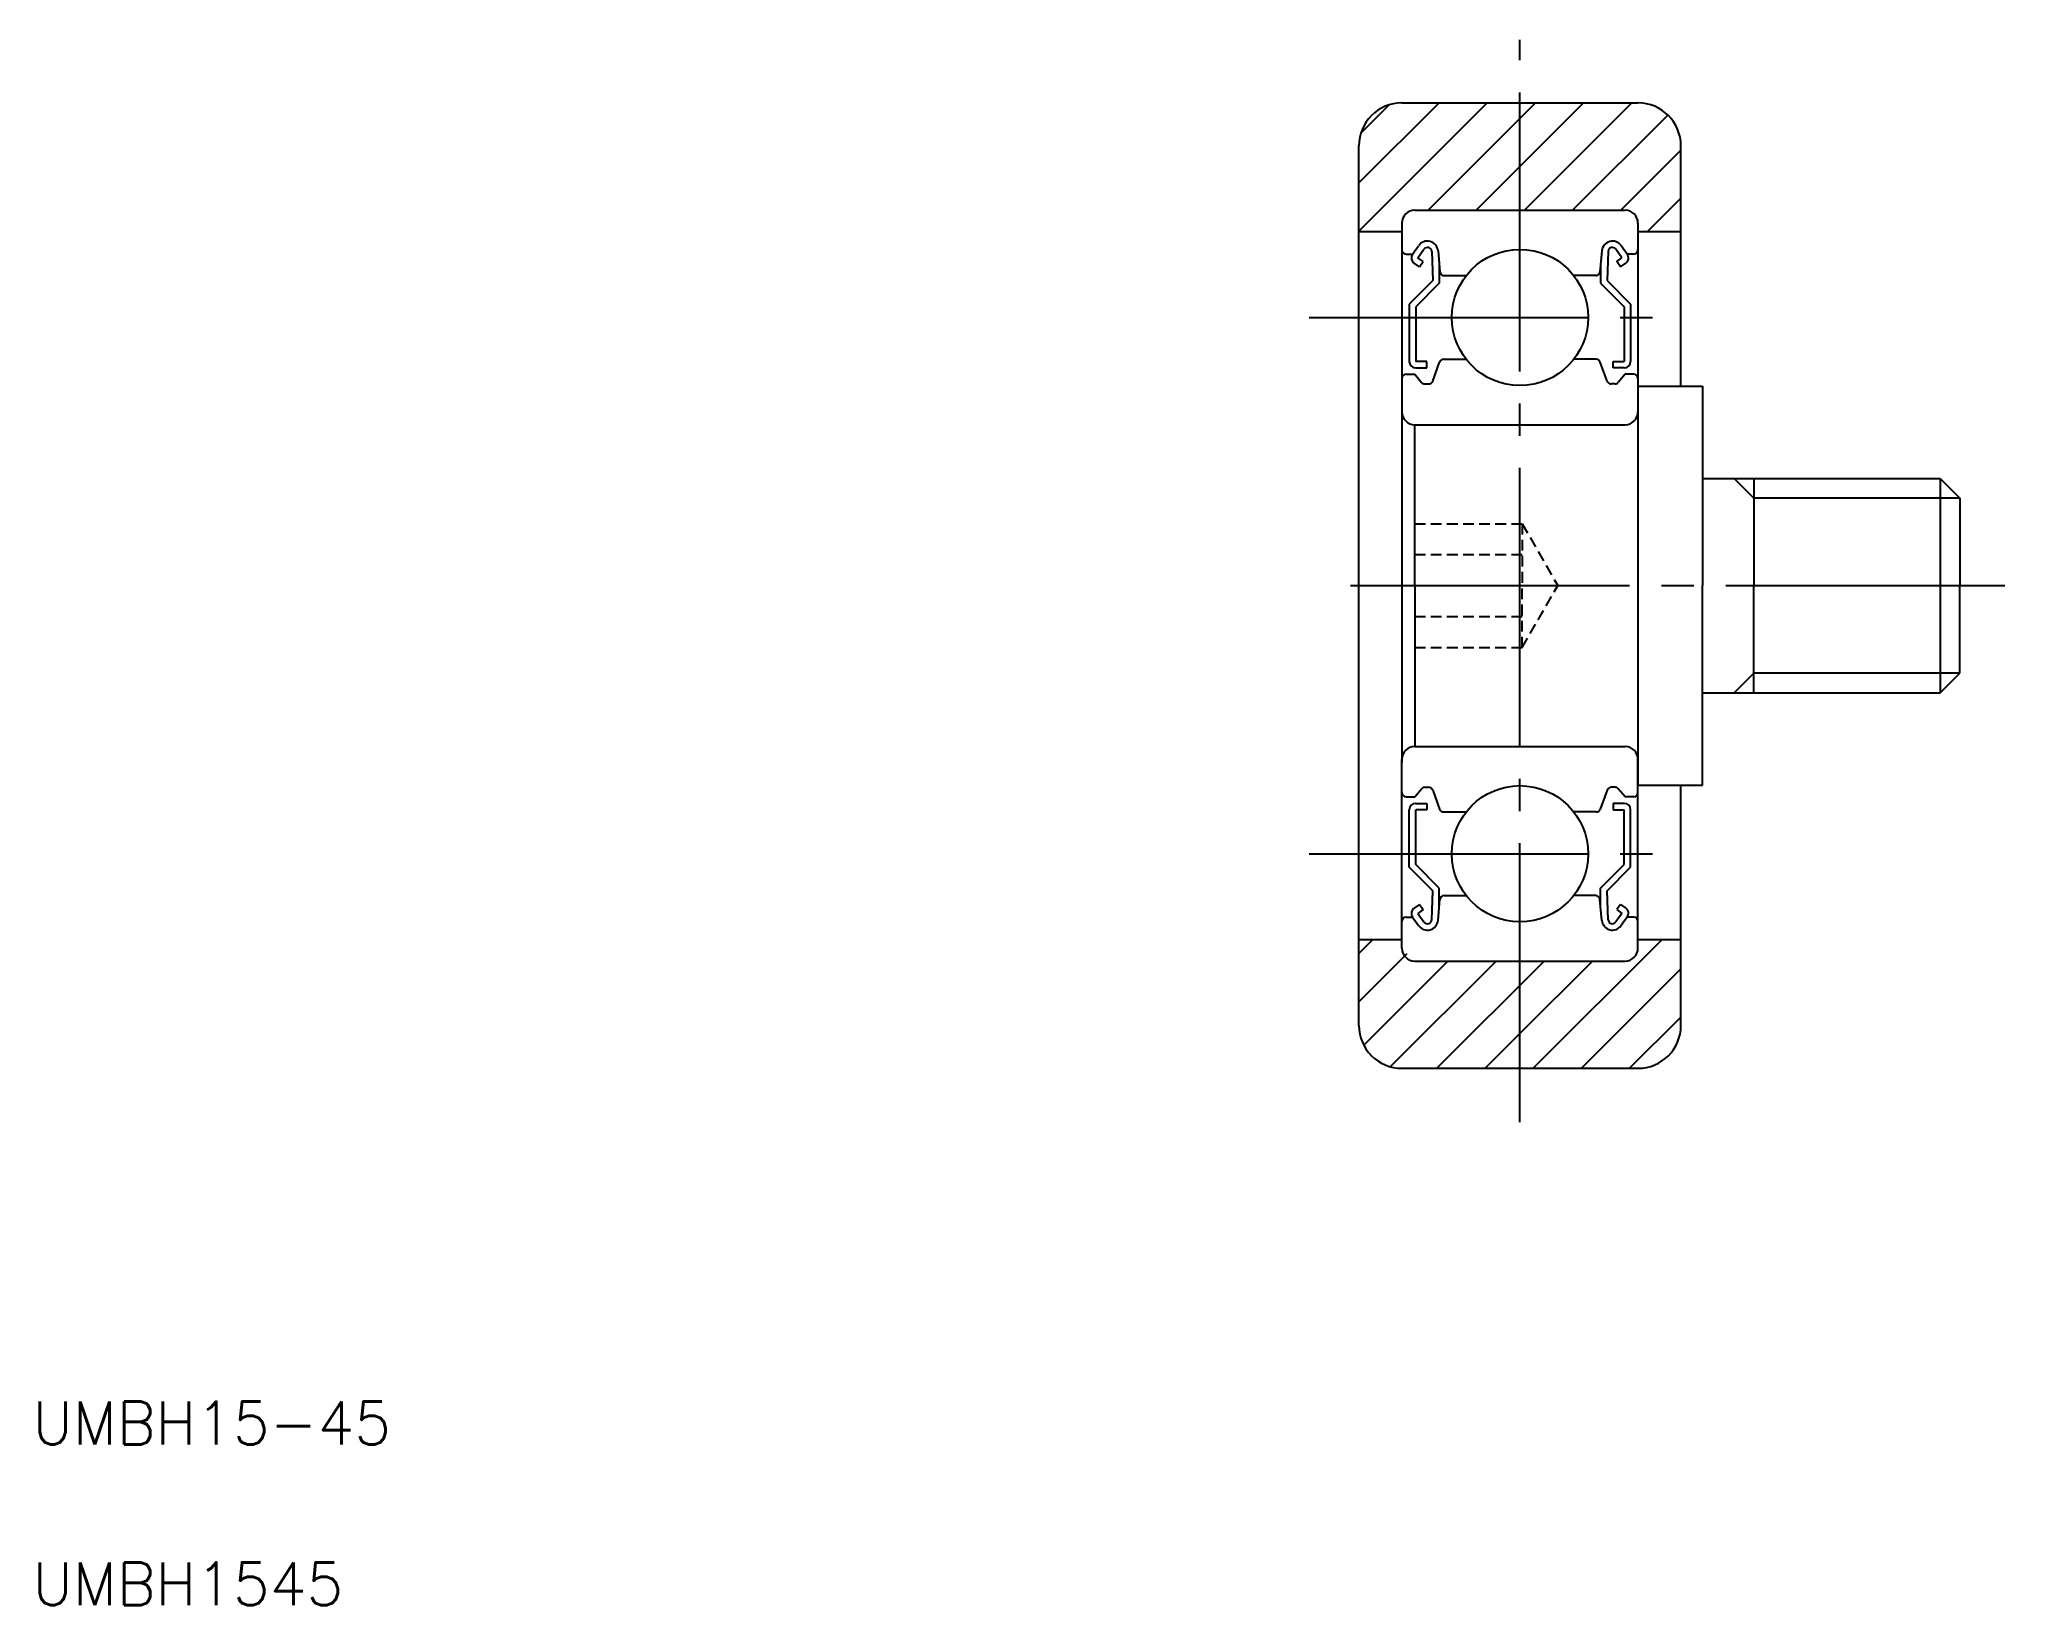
# Model space of a CAD drawing. Extents: x 5.3 to 97.8, y 5 to 78.
import ezdxf

# ---------------------------------------------------------------- set-up
doc = ezdxf.new("R2010")
doc.units = 0
doc.linetypes.add('CENTER', pattern=[17.5, 13, -1.5, 1.5, -1.5])
doc.linetypes.add('DASHED', pattern=[0.75, 0.5, -0.25])
doc.layers.get('0').update_dxf_attribs({"linetype": 'CONTINUOUS'})
doc.layers.add('CENTER', color=1, linetype='CENTER')
doc.styles.get("Standard").update_dxf_attribs({"font": 'txt.shx'})

msp = doc.modelspace()

# ---------------------------------------------------------------- linework, layer by layer
at = {"color": 3, "linetype": 'CONTINUOUS'}
for p, q in [((66.815, 71.305), (70.545, 75.035)), ((66.815, 69.06), (72.79, 75.035)), ((66.911, 73.646), (68.204, 74.939)), ((74.315, 72.07), (77.28, 75.035)), ((74.315, 74.315), (75.035, 75.035)), ((74.525, 70.035), (79.525, 75.035)), ((70.035, 70.035), (74.315, 74.315)), ((76.77, 70.035), (81.207, 74.471)), ((78.998, 70.018), (81.815, 72.835)), ((72.28, 70.035), (74.315, 72.07)), ((80.26, 69.035), (81.815, 70.59)), ((85.215, 56.615), (84.295, 57.535)), ((94.815, 56.615), (85.215, 56.615)), ((85.215, 48.455), (84.295, 47.535)), ((94.815, 48.455), (85.215, 48.455)), ((66.815, 35.384), (67.466, 36.035)), ((66.815, 33.139), (69.058, 35.382)), ((74.936, 30.035), (80.936, 36.035)), ((67.038, 31.117), (70.956, 35.035)), ((68.275, 30.109), (73.201, 35.035)), ((70.446, 30.035), (75.446, 35.035)), ((74.315, 31.659), (77.691, 35.035)), ((77.181, 30.035), (81.815, 34.669)), ((79.426, 30.035), (81.815, 32.424)), ((72.691, 30.035), (74.315, 31.659))]:
    msp.add_line(p, q, dxfattribs=at)
at = {"color": 7, "linetype": 'CONTINUOUS'}
for p, q in [((68.815, 75.035), (79.815, 75.035)), ((66.815, 32.035), (66.815, 73.035)), ((81.815, 61.835), (81.815, 73.035)), ((68.815, 69.435), (68.815, 60.635)), ((69.415, 70.035), (79.215, 70.035)), ((79.815, 69.435), (79.815, 60.635)), ((66.815, 69.035), (68.815, 69.035)), ((79.815, 69.035), (81.815, 69.035)), ((69.015, 67.985), (69.315, 67.985)), ((69.315, 67.985), (69.594, 68.382)), ((69.634, 67.395), (69.389, 67.567)), ((69.561, 67.813), (69.843, 68.215)), ((69.806, 67.64), (69.561, 67.813)), ((69.634, 67.395), (69.806, 67.64)), ((70.207, 68.108), (70.257, 66.759)), ((70.501, 68.139), (70.587, 67.167)), ((70.557, 67.506), (70.557, 66.635)), ((78.129, 68.139), (78.043, 67.167)), ((78.073, 67.506), (78.073, 66.635)), ((78.423, 68.108), (78.373, 66.759)), ((79.069, 67.813), (78.787, 68.215)), ((78.824, 67.64), (79.069, 67.813)), ((78.996, 67.395), (78.824, 67.64)), ((78.996, 67.395), (79.242, 67.567)), ((79.315, 67.985), (79.036, 68.382)), ((79.615, 67.985), (79.315, 67.985)), ((70.257, 66.759), (69.157, 65.659)), ((70.557, 66.635), (69.457, 65.535)), ((70.786, 66.985), (71.809, 66.985)), ((77.844, 66.985), (76.821, 66.985)), ((78.073, 66.635), (79.173, 65.535)), ((78.373, 66.759), (79.473, 65.659)), ((69.157, 65.659), (69.157, 62.985)), ((79.473, 65.659), (79.473, 62.985)), ((69.457, 65.535), (69.457, 62.985)), ((79.173, 65.535), (79.173, 62.985)), ((69.977, 62.985), (69.457, 62.985)), ((69.977, 62.685), (69.977, 62.985)), ((70.249, 62.066), (70.572, 62.953)), ((70.76, 63.085), (71.809, 63.085)), ((77.87, 63.085), (76.821, 63.085)), ((78.381, 62.066), (78.058, 62.953)), ((78.653, 62.985), (79.173, 62.985)), ((78.653, 62.685), (78.653, 62.985)), ((69.015, 62.385), (69.415, 62.385)), ((69.415, 62.385), (69.733, 62.006)), ((69.457, 62.685), (69.977, 62.685)), ((79.173, 62.685), (78.653, 62.685)), ((79.215, 62.385), (78.897, 62.006)), ((79.615, 62.385), (79.215, 62.385)), ((69.886, 61.935), (70.061, 61.935)), ((78.744, 61.935), (78.569, 61.935)), ((79.815, 61.835), (82.815, 61.835)), ((79.815, 61.835), (79.815, 43.235)), ((82.815, 61.835), (82.815, 52.535)), ((68.815, 60.635), (68.815, 44.285)), ((79.815, 60.635), (79.815, 44.435)), ((69.415, 52.535), (69.415, 60.035)), ((69.415, 60.035), (79.215, 60.035)), ((82.815, 57.535), (93.895, 57.535)), ((85.215, 57.535), (85.215, 52.535)), ((93.895, 57.535), (94.815, 56.615)), ((93.895, 57.535), (93.895, 47.535)), ((94.815, 56.615), (94.815, 52.535)), ((68.815, 52.535), (68.815, 52.535)), ((69.415, 52.535), (69.415, 45.035)), ((82.815, 43.235), (82.815, 52.535)), ((85.215, 47.535), (85.215, 52.535)), ((94.815, 48.455), (94.815, 52.535)), ((93.895, 47.535), (94.815, 48.455)), ((82.815, 47.535), (93.895, 47.535)), ((68.815, 35.635), (68.815, 44.435)), ((69.415, 45.035), (79.215, 45.035)), ((79.815, 35.635), (79.815, 44.435)), ((68.815, 44.285), (68.815, 44.285)), ((69.015, 42.685), (69.415, 42.685)), ((69.415, 42.685), (69.733, 43.063)), ((69.886, 43.135), (70.061, 43.135)), ((70.249, 43.003), (70.572, 42.116)), ((78.381, 43.003), (78.058, 42.116)), ((78.744, 43.135), (78.569, 43.135)), ((79.215, 42.685), (78.897, 43.063)), ((79.615, 42.685), (79.215, 42.685)), ((79.815, 43.235), (82.815, 43.235)), ((81.815, 32.035), (81.815, 43.235)), ((69.157, 39.411), (69.157, 42.085)), ((69.457, 42.385), (69.977, 42.385)), ((69.977, 42.085), (69.457, 42.085)), ((69.457, 39.535), (69.457, 42.085)), ((69.977, 42.385), (69.977, 42.085)), ((70.76, 41.985), (71.809, 41.985)), ((77.87, 41.985), (76.821, 41.985)), ((78.653, 42.385), (78.653, 42.085)), ((79.173, 42.385), (78.653, 42.385)), ((78.653, 42.085), (79.173, 42.085)), ((79.173, 39.535), (79.173, 42.085)), ((79.473, 39.411), (79.473, 42.085)), ((70.257, 38.311), (69.157, 39.411)), ((70.557, 38.435), (69.457, 39.535)), ((78.073, 38.435), (79.173, 39.535)), ((78.373, 38.311), (79.473, 39.411)), ((70.207, 36.962), (70.257, 38.311)), ((70.557, 37.564), (70.557, 38.435)), ((70.786, 38.085), (71.809, 38.085)), ((77.844, 38.085), (76.821, 38.085)), ((78.073, 37.564), (78.073, 38.435)), ((78.423, 36.962), (78.373, 38.311)), ((69.015, 37.085), (69.315, 37.085)), ((69.315, 37.085), (69.594, 36.688)), ((69.634, 37.675), (69.389, 37.503)), ((69.806, 37.43), (69.561, 37.257)), ((69.561, 37.257), (69.843, 36.855)), ((69.634, 37.675), (69.806, 37.43)), ((70.501, 36.931), (70.587, 37.903)), ((78.129, 36.931), (78.043, 37.903)), ((79.069, 37.257), (78.787, 36.855)), ((78.996, 37.675), (78.824, 37.43)), ((78.824, 37.43), (79.069, 37.257)), ((78.996, 37.675), (79.242, 37.503)), ((79.315, 37.085), (79.036, 36.688)), ((79.615, 37.085), (79.315, 37.085)), ((66.815, 36.035), (68.815, 36.035)), ((79.815, 36.035), (81.815, 36.035)), ((69.415, 35.035), (79.215, 35.035)), ((68.815, 30.035), (79.815, 30.035))]:
    msp.add_line(p, q, dxfattribs=at)
at = {"color": 3, "linetype": 'DASHED'}
for p, q in [((69.415, 55.422), (74.415, 55.422)), ((74.415, 55.422), (76.082, 52.535)), ((74.415, 55.422), (74.415, 52.535)), ((69.415, 53.978), (74.415, 53.978)), ((74.415, 49.648), (76.082, 52.535)), ((74.415, 49.648), (74.415, 52.535)), ((69.415, 51.092), (74.415, 51.092)), ((69.415, 49.648), (74.415, 49.648))]:
    msp.add_line(p, q, dxfattribs=at)
at = {"color": 7, "linetype": 'CONTINUOUS'}
for centre in [(74.315, 65.035), (74.315, 40.035)]:
    msp.add_circle(centre, 3.175, dxfattribs=at)
for centre, radius, start, end in [((68.815, 73.035), 2, 90, 180), ((79.815, 73.035), 2, 360, 90), ((69.415, 69.435), 0.6, 90, 180), ((79.215, 69.435), 0.6, 0, 90), ((70.003, 68.095), 0.5, 5.06502, 144.93555), ((78.627, 68.095), 0.5, 35.06445, 174.93498), ((69.015, 68.185), 0.2, 180, 270), ((69.561, 67.812), 0.3, 144.93555, 235.03769), ((70.007, 68.1), 0.2, 2.13118, 144.93675), ((78.623, 68.1), 0.2, 35.06325, 177.86882), ((79.07, 67.812), 0.3, 304.96231, 35.06445), ((79.615, 68.185), 0.2, 270, 0), ((70.786, 67.185), 0.2, 185.06502, 270), ((77.844, 67.185), 0.2, 270, 354.93498), ((69.457, 62.985), 0.3, 180, 270), ((70.76, 62.885), 0.2, 90, 159.97033), ((77.87, 62.885), 0.2, 20.02967, 90), ((79.173, 62.985), 0.3, 270, 0), ((69.015, 62.185), 0.2, 90, 180), ((69.886, 62.135), 0.2, 219.99699, 270), ((70.061, 62.135), 0.2, 270, 339.97033), ((78.569, 62.135), 0.2, 200.02967, 270), ((78.744, 62.135), 0.2, 270, 320.00301), ((79.615, 62.185), 0.2, 0, 90), ((69.415, 60.635), 0.6, 180.00034, 270), ((79.215, 60.635), 0.6, 270, 0), ((69.415, 44.435), 0.6, 90, 180), ((79.215, 44.435), 0.6, 0, 90), ((69.015, 42.885), 0.2, 180, 270), ((69.886, 42.935), 0.2, 90, 140.00301), ((70.061, 42.935), 0.2, 20.02967, 90), ((78.569, 42.935), 0.2, 90, 159.97033), ((78.744, 42.935), 0.2, 39.99699, 90), ((79.615, 42.885), 0.2, 270, 0), ((69.457, 42.085), 0.3, 90, 180), ((70.76, 42.185), 0.2, 200.02967, 270), ((77.87, 42.185), 0.2, 270, 339.97033), ((79.173, 42.085), 0.3, 0, 90), ((70.786, 37.885), 0.2, 90, 174.93498), ((77.844, 37.885), 0.2, 5.06502, 90), ((69.015, 36.885), 0.2, 90, 180), ((69.561, 37.257), 0.3, 124.96231, 215.06445), ((79.07, 37.257), 0.3, 324.93555, 55.03769), ((79.615, 36.885), 0.2, 0, 90), ((70.003, 36.975), 0.5, 215.06445, 354.93498), ((70.007, 36.97), 0.2, 215.06325, 357.86882), ((78.627, 36.975), 0.5, 185.06502, 324.93555), ((78.623, 36.97), 0.2, 182.13118, 324.93675), ((69.415, 35.635), 0.6, 180, 270), ((79.215, 35.635), 0.6, 270, 0), ((68.815, 32.035), 2, 180, 270), ((79.815, 32.035), 2, 270, 0)]:
    msp.add_arc(centre, radius, start, end, dxfattribs=at)
at = {"layer": 'CENTER', "color": 1, "linetype": 'CENTER'}
for p, q in [((74.315, 27.523), (74.315, 77.985)), ((64.489, 65.035), (81.815, 65.035)), ((66.415, 52.535), (97.815, 52.535)), ((64.489, 40.035), (81.815, 40.035))]:
    msp.add_line(p, q, dxfattribs=at)

# ---------------------------------------------------------------- texts
at = {"color": 7, "linetype": 'CONTINUOUS'}
for s, p in [('UMBH15-45', (5, 12.5)), ('UMBH1545', (5, 5))]:
    msp.add_text(s, height=2, dxfattribs=at).set_placement(p)

doc.saveas('drawing.dxf')
